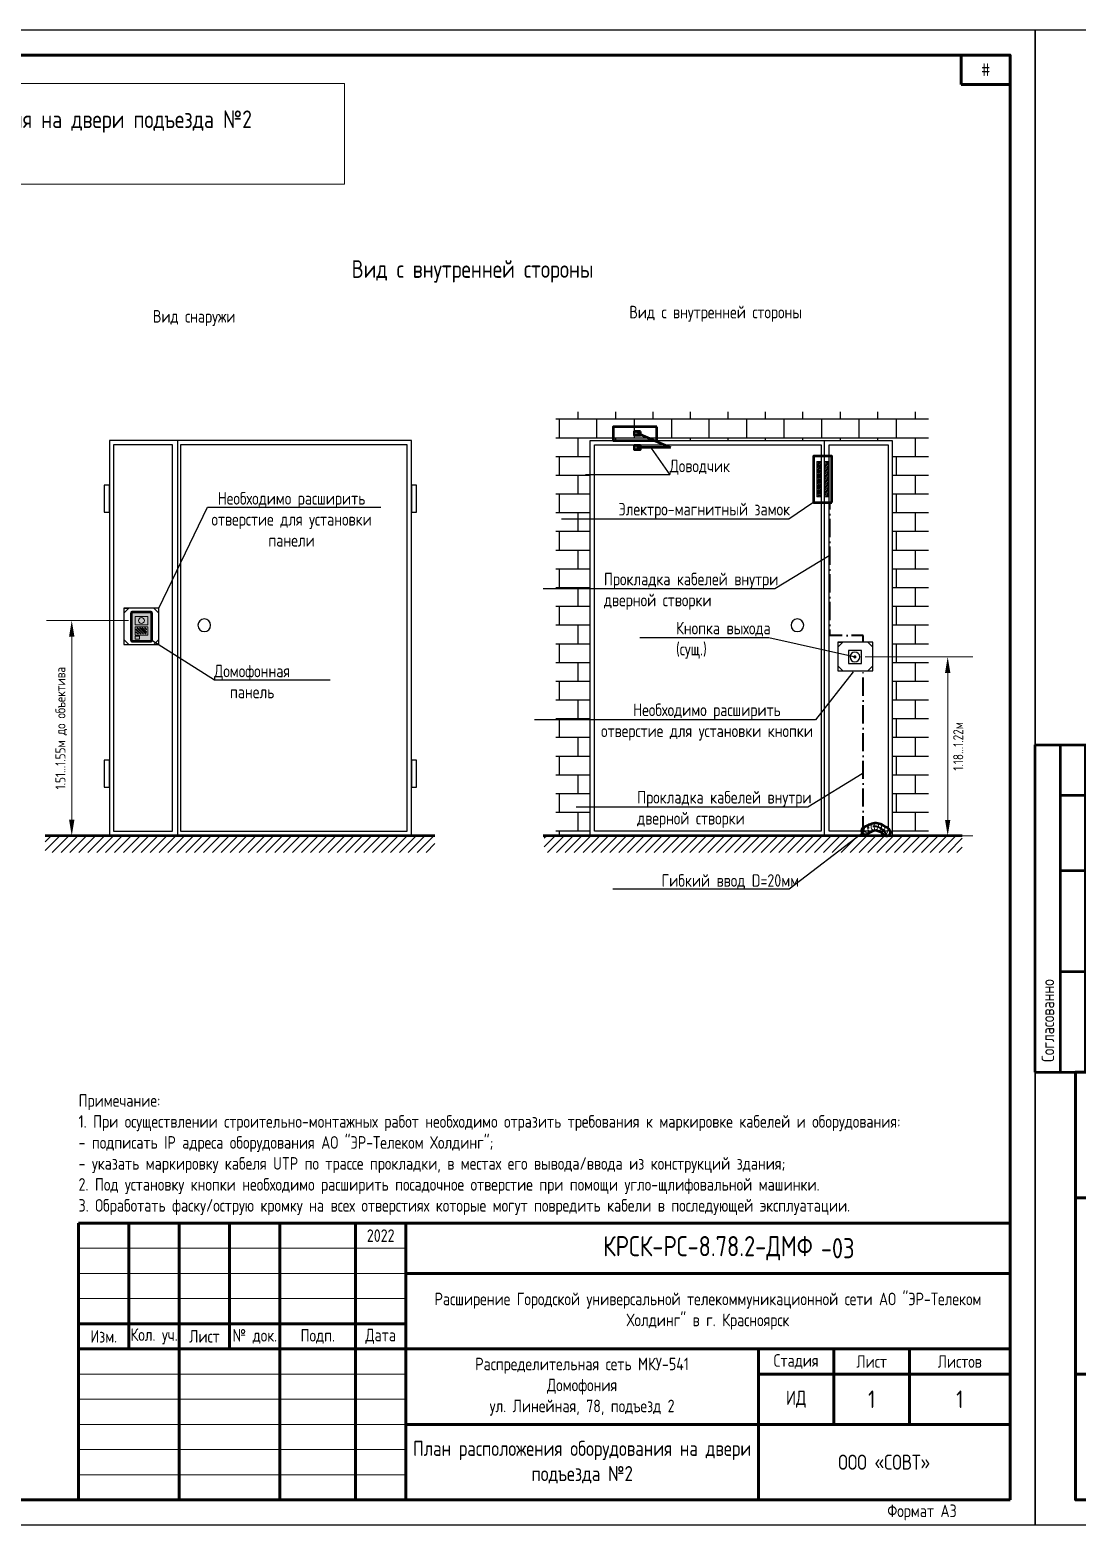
# Model space of a CAD drawing. Header units: millimetres. Extents: x -1818 to 2939, y -1518 to -220.
# Drawn here: x 1269.6 to 1477.6, y -516.9 to -219.9 of the extents above; entities that cross this region are included whole.
import ezdxf
from ezdxf import colors
from ezdxf.entities.mleader import LeaderData, LeaderLine
from ezdxf.enums import TextEntityAlignment as Align
from ezdxf.math import Vec2, Vec3

# ---------------------------------------------------------------- set-up
doc = ezdxf.new("R2010")
doc.units = ezdxf.units.MM
doc.linetypes.add('ACAD_ISO10W100', pattern=[18, 12, -3, 0, -3])
for name, color, linetype, lineweight in [('(034) Оформление_0', 7, 'Continuous', 9), ('Домофония схемы', 7, 'Continuous', 40), ('Оборудование проектир.', 7, 'Continuous', 50)]:
    doc.layers.add(name, color=color, linetype=linetype, lineweight=lineweight)
for name, color, linetype in [('_', 7, 'Continuous'), ('Выноски и подписи', 7, 'Continuous'), ('Дополнительные схемы', 7, 'Continuous'), ('Планы', 7, 'Continuous')]:
    doc.layers.add(name, color=color, linetype=linetype)
doc.layers.add('ВЭ', color=7, linetype='Continuous', plot=False)
doc.styles.get("Standard").update_dxf_attribs({"font": ''})
doc.styles.get('Standard').set_extended_font_data('GOST type A')
doc.dimstyles.get("Standard").update_dxf_attribs({"dimtxt": 2.5, "dimasz": 3, "dimexe": 5, "dimexo": 2, "dimgap": 2, "dimtad": 1, "dimdec": 1, "dimrnd": 1, "dimzin": 0, "dimdsep": 46, "dimtxsty": 'Standard', "dimcen": 2, "dimadec": 0, "dimazin": 0, "dimtfac": 1, "dimtdec": 1, "dimtofl": 0, "dimtmove": 0, "dimatfit": 3, "dimfxl": 1, "dimtolj": 1, "dimtzin": 0, "dimarcsym": 0})
pattern_1 = [(45, (0, 0), (-0.176777, 0.176777), [])]

# ---------------------------------------------------------------- blocks, each defined once
blk = doc.blocks.new('*T247')
at = {"layer": '(034) Оформление_0', "color": 0, "lineweight": 50, "transparency": 16777216}
for p, q in [((0, 0), (0, 65)), ((0, 65), (20, 65)), ((5, 0), (5, 65)), ((10, 0), (10, 65)), ((15, 0), (15, 65)), ((20, 0), (20, 65)), ((5, 55), (20, 55)), ((5, 40), (20, 40)), ((5, 20), (20, 20)), ((0, 0), (20, 0))]:
    blk.add_line(p, q, dxfattribs=at)
at = {"layer": '(034) Оформление_0', "color": 0, "transparency": 16777216, "insert": (2.5, 2), "char_height": 2.5, "width": 61, "attachment_point": 4, "rotation": 90}
blk.add_mtext('Согласованно', dxfattribs=at)
blk = doc.blocks.new('*U246')
at = {"layer": '(034) Оформление_0', "lineweight": 60}
for p, q in [((20, 65), (8, 65)), ((20, 30), (8, 30))]:
    blk.add_line(p, q, dxfattribs=at)
at = {"layer": '(034) Оформление_0'}
blk.add_lwpolyline([(420, 297), (0, 297), (0, 0), (420, 0)], close=True, dxfattribs=at)
at = {"layer": '(034) Оформление_0', "lineweight": 60}
blk.add_lwpolyline([(20, 90), (8, 90), (8, 5), (20, 5)], close=True, dxfattribs=at)
blk.add_blockref('*T247', (0, 90))
blk = doc.blocks.new('*T277')
at = {"layer": '(034) Оформление_0', "lineweight": 60, "transparency": 16777216}
for p, q in [((0, 0), (185, 0)), ((0, 0), (0, -55)), ((10, 0), (10, -25)), ((20, 0), (20, -55)), ((30, 0), (30, -25)), ((40, 0), (40, -55)), ((55, 0), (55, -55)), ((65, 0), (65, -55)), ((185, 0), (185, -55)), ((65, -10), (185, -10)), ((0, -20), (65, -20)), ((0, -25), (185, -25)), ((135, -25), (135, -55)), ((150, -25), (150, -40)), ((165, -25), (165, -40)), ((135, -30), (185, -30)), ((65, -40), (185, -40)), ((0, -55), (185, -55))]:
    blk.add_line(p, q, dxfattribs=at)
at = {"layer": '(034) Оформление_0', "transparency": 16777216}
for p, q in [((0, -5), (65, -5)), ((0, -10), (65, -10)), ((0, -15), (65, -15)), ((0, -30), (65, -30)), ((0, -35), (65, -35)), ((0, -40), (65, -40)), ((0, -45), (65, -45)), ((0, -50), (65, -50))]:
    blk.add_line(p, q, dxfattribs=at)
at = {"layer": '(034) Оформление_0', "color": 0, "lineweight": 60, "transparency": 16777216, "attachment_point": 5}
for s, insert, char_height, width in [('2022', (60, -2.5), 2.5, 10), ('{\\fGOST type A|b0|i0|c0;КРСК-РС-8.78.2-ДМФ', (125, -5), 4, 120), ('{\\fGOST type A|b0|i0|c0;Расширение Городской универсальной телекоммуникационной сети АО "ЭР-Телеком Холдинг" в г. Красноярск', (125, -17.5), 2.5, 120), ('Изм.', (5, -22.5), 2.5, 10), ('Кол. уч.', (15, -22.5), 2.5, 10), ('Лист', (25, -22.5), 2.5, 10), ('№ док.', (35, -22.5), 2.5, 10), ('Подп.', (47.5, -22.5), 2.5, 15), ('Дата', (60, -22.5), 2.5, 10), ('Стадия', (142.5, -27.5), 2.5, 15), ('Лист', (157.5, -27.5), 2.5, 15), ('Листов', (175, -27.5), 2.5, 20), ('{\\fGOST type A|b0|i0|c0;Распределительная сеть МКУ-541^JДомофония^Jул. Линейная, 78, подъезд 2', (100, -32.5), 2.5, 70), ('ИД', (142.5, -35), 2.822, 15), ('1', (157.5, -35), 3.5, 15), ('{\\fGOST type A|b0|i0|c0;ООО «СОВТ»', (160, -47.5), 3, 50)]:
    blk.add_mtext(s, dxfattribs=dict(at, insert=insert, char_height=char_height, width=width))
blk = doc.blocks.new('*U276')
blk.add_blockref('*T277', (-185, 55))
blk = doc.blocks.new('*T251')
at = {"lineweight": 60, "transparency": 16777216}
for p, q in [((0, 0), (9.69, 0)), ((0, 0), (0, -5.814)), ((9.69, 0), (9.69, -5.814)), ((0, -5.814), (9.69, -5.814))]:
    blk.add_line(p, q, dxfattribs=at)
at = {"color": 0, "transparency": 16777216, "insert": (4.845, -2.907), "char_height": 2.5, "width": 9.69, "attachment_point": 5}
blk.add_mtext('#', dxfattribs=at)
blk = doc.blocks.new('*U249')
at = {"layer": '(034) Оформление_0'}
blk.add_lwpolyline([(420, 297), (0, 297), (0, 0), (420, 0)], close=True, dxfattribs=at)
at = {"layer": '(034) Оформление_0', "lineweight": 60}
blk.add_lwpolyline([(415, 5), (415, 292), (20, 292), (20, 5)], close=True, dxfattribs=at)
for name, p in [('*T251', (405.31, 292)), ('*U276', (415, 5))]:
    blk.add_blockref(name, p)
at = {"insert": (397.5, 2.5), "char_height": 2.5, "width": 35, "attachment_point": 5}
blk.add_mtext('Формат А3', dxfattribs=at)
blk = doc.blocks.new('*D252')
at = {"layer": 'Defpoints', "color": 0, "transparency": 16777216}
for p in [(1433.48, -344.45), (1440.88, -380), (1451.88, -380)]:
    blk.add_point(p, dxfattribs=at)
at = {"layer": 'Выноски и подписи', "color": 0, "lineweight": 0, "transparency": 16777216}
for p, q in [((1435.48, -344.45), (1456.88, -344.45)), ((1451.88, -347.63), (1451.88, -376.82)), ((1442.88, -380), (1456.88, -380))]:
    blk.add_line(p, q, dxfattribs=at)
at = {"layer": 'Выноски и подписи', "color": 0, "transparency": 16777216}
for points in [[(1451.35, -347.63), (1452.41, -347.63), (1451.88, -344.45)], [(1451.35, -376.82), (1452.41, -376.82), (1451.88, -380)]]:
    blk.add_solid(points, dxfattribs=at)
at = {"layer": 'Выноски и подписи', "color": 0, "transparency": 16777216, "insert": (1453.97, -362.22), "char_height": 2, "attachment_point": 5, "rotation": 90}
blk.add_mtext('\\A1;1.18...1.22м', dxfattribs=at)
blk = doc.blocks.new('Домофония_ЭМ замок')
at = {"layer": 'Оборудование проектир.', "lineweight": 20}
h = blk.add_hatch(dxfattribs=at)
h.set_pattern_fill('ANSI31', color=256, scale=2)
h.set_pattern_definition(pattern_1)
h.paths.add_polyline_path([(8.13, 2.97), (1.08, 2.97), (1.08, 2.14), (8.13, 2.14)])
h = blk.add_hatch(dxfattribs=at)
h.set_pattern_fill('ANSI31', color=256, scale=2)
h.set_pattern_definition(pattern_1)
h.paths.add_polyline_path([(8.13, 0.64), (1.08, 0.64), (1.08, 1.46), (8.13, 1.46)])
at = {"layer": 'Оборудование проектир.', "linetype": 'Continuous', "lineweight": 20}
for p, q in [((1.08, 2.97), (8.13, 2.97)), ((1.08, 2.14), (1.08, 2.97)), ((8.13, 2.14), (1.08, 2.14)), ((8.13, 1.46), (1.08, 1.46)), ((1.08, 1.46), (1.08, 0.64)), ((1.08, 0.64), (8.13, 0.64)), ((8.13, 2.14), (8.13, 2.97)), ((8.13, 1.46), (8.13, 0.64))]:
    blk.add_line(p, q, dxfattribs=at)
at = {"layer": 'Оборудование проектир.'}
blk.add_lwpolyline([(0, 3.61), (9.2, 3.61), (9.2, 0), (0, 0)], close=True, dxfattribs=at)
at = {"layer": 'Выноски и подписи', "oblique": 15, "flags": 3}
for tag, p in [('ID', (14.02, 2.87)), ('БАЗОВАЯ_РАСЦЕНКА', (13.84, -0.5)), ('ЕД.ИЗМ', (13.62, -3.9)), ('КОЛИЧЕСТВО', (13.43, -7.19))]:
    blk.add_attdef(tag, p, '', height=2.5, dxfattribs=at)
blk = doc.blocks.new('*U102')
at = {"layer": 'Оборудование проектир.'}
for p, q in [((3.81, 1.41), (-2.7, -1.41)), ((-2.7, -1.41), (3.82, -1.41))]:
    blk.add_line(p, q, dxfattribs=at)
at = {"layer": 'Оборудование проектир.', "linetype": 'Continuous'}
blk.add_lwpolyline([(0, 2.67), (8.64, 2.67), (8.64, 0), (0, 0)], close=True, dxfattribs=at)
at = {"layer": 'Оборудование проектир.'}
for points in [[(3.22, 1.79), (4.5, 1.79), (4.5, 1.03), (3.22, 1.03)], [(3.22, -1.02), (4.5, -1.02), (4.5, -1.79), (3.22, -1.79)]]:
    blk.add_lwpolyline(points, close=True, dxfattribs=at)
at = {"layer": 'Оборудование проектир.', "lineweight": 20}
for centre in [(3.81, 1.41), (3.82, -1.41)]:
    blk.add_circle(centre, 0.163, dxfattribs=at)
at = {"layer": 'Выноски и подписи', "oblique": 15, "flags": 3}
for tag, p in [('ID', (12.18, 1.71)), ('БАЗОВАЯ_РАСЦЕНКА', (12.06, -1.52)), ('ЕД.ИЗМ', (11.9, -4.73)), ('КОЛИЧЕСТВО', (11.88, -8.09))]:
    blk.add_attdef(tag, p, '', height=2.5, dxfattribs=at)
blk = doc.blocks.new('*T266')
at = {"layer": 'Defpoints', "color": 8, "linetype": 'ByBlock', "lineweight": 0, "transparency": 16777216}
for p, q in [((0, 0), (141.44, 0)), ((0, 0), (0, -20)), ((141.44, 0), (141.44, -20)), ((0, -20), (141.44, -20))]:
    blk.add_line(p, q, dxfattribs=at)
at = {"color": 0, "transparency": 16777216, "insert": (70.72, -10), "char_height": 3.5, "width": 141.442, "attachment_point": 5}
blk.add_mtext('{\\fGOST type A|b0|i0|c0;Схема расположения оборудования на двери подъезда №2^JМ1:25', dxfattribs=at)
blk = doc.blocks.new('*D270')
at = {"layer": 'Defpoints', "color": 0, "transparency": 16777216}
for p in [(1291.19, -337.22), (1277.93, -379.99), (1277.93, -379.99)]:
    blk.add_point(p, dxfattribs=at)
at = {"layer": 'Выноски и подписи', "color": 0, "lineweight": 0, "transparency": 16777216}
for p, q in [((1289.19, -337.22), (1272.93, -337.22)), ((1277.93, -340.4), (1277.93, -376.81)), ((1275.93, -379.99), (1272.93, -379.99))]:
    blk.add_line(p, q, dxfattribs=at)
at = {"layer": 'Выноски и подписи', "color": 0, "transparency": 16777216}
for points in [[(1277.4, -340.4), (1278.46, -340.4), (1277.93, -337.22)], [(1277.4, -376.81), (1278.46, -376.81), (1277.93, -379.99)]]:
    blk.add_solid(points, dxfattribs=at)
at = {"layer": 'Выноски и подписи', "color": 0, "transparency": 16777216, "insert": (1275.84, -358.6), "char_height": 2, "attachment_point": 5, "rotation": 90}
blk.add_mtext('\\A1;1.51...1.55м до объектива', dxfattribs=at)
blk = doc.blocks.new('Домофония_Дверь Снаружи')
at = {"layer": 'Дополнительные схемы', "linetype": 'Continuous'}
blk.add_line((46.44, 78.53), (46.44, 0), dxfattribs=at)
for points in [[(0, 78.53), (59.97, 78.53), (59.97, 0), (0, 0)], [(0.85, 77.67), (45.85, 77.67), (45.85, 0.93), (0.85, 0.93)], [(47.46, 77.67), (59.14, 77.67), (59.14, 0.93), (47.46, 0.93)], [(-1.03, 69.62), (0, 69.62), (0, 64.26), (-1.03, 64.26)], [(59.97, 69.62), (61.01, 69.62), (61.01, 64.26), (59.97, 64.26)], [(-1.03, 15.02), (0, 15.02), (0, 9.66), (-1.03, 9.66)], [(59.97, 15.02), (61.01, 15.02), (61.01, 9.66), (59.97, 9.66)]]:
    blk.add_lwpolyline(points, close=True, dxfattribs=at)
blk.add_circle((41.13, 41.83), 1.25, dxfattribs=at)
blk = doc.blocks.new('Домофония_Дверь Внутри')
at = {"layer": 'Дополнительные схемы', "linetype": 'Continuous'}
blk.add_line((13.53, 78.53), (13.53, 0), dxfattribs=at)
for points in [[(59.97, 78.53), (0, 78.53), (0, 0), (59.97, 0)], [(12.52, 77.67), (0.84, 77.67), (0.84, 0.93), (12.52, 0.93)], [(59.13, 77.67), (14.13, 77.67), (14.13, 0.93), (59.13, 0.93)]]:
    blk.add_lwpolyline(points, close=True, dxfattribs=at)
blk.add_circle((18.84, 41.83), 1.25, dxfattribs=at)
blk = doc.blocks.new('*U119')
h = blk.add_hatch(color=255)
h.dxf.hatch_style = 1
edge = h.paths.add_edge_path()
edge.add_line((0.21, 5.56), (3.91, 5.56))
edge.add_arc((3.91, 5.36), 0.206, 0, 90, ccw=False)
edge.add_line((4.12, 5.36), (4.12, 0))
edge.add_arc((3.91, 0), 0.206, -90, 0, ccw=False)
edge.add_line((3.91, -0.21), (0.21, -0.21))
edge.add_arc((0.21, 0), 0.206, 180, 270, ccw=False)
edge.add_line((0, 0), (0, 5.36))
edge.add_arc((0.21, 5.36), 0.206, 90, 180, ccw=False)
h = blk.add_hatch(color=255)
h.dxf.hatch_style = 1
edge = h.paths.add_edge_path()
edge.add_line((0.21, 5.56), (3.91, 5.56))
edge.add_arc((3.91, 5.36), 0.206, 0, 90, ccw=False)
edge.add_line((4.12, 5.36), (4.12, 0))
edge.add_arc((3.91, 0), 0.206, -90, 0, ccw=False)
edge.add_line((3.91, -0.21), (0.21, -0.21))
edge.add_arc((0.21, 0), 0.206, 180, 270, ccw=False)
edge.add_line((0, 0), (0, 5.36))
edge.add_arc((0.21, 5.36), 0.206, 90, 180, ccw=False)
at = {"layer": 'Оборудование проектир.', "lineweight": 9}
for p, q in [((1.03, 2.17), (1.33, 2.47)), ((1.03, 1.66), (1.84, 2.47)), ((1.03, 1.54), (1.96, 2.47)), ((1.03, 2.05), (1.45, 2.47)), ((1.12, 1.24), (2.35, 2.47)), ((1.23, 1.24), (2.47, 2.47)), ((1.63, 1.24), (2.86, 2.47)), ((1.74, 1.24), (2.98, 2.47)), ((2.14, 1.24), (3.09, 2.19)), ((2.25, 1.24), (3.09, 2.07)), ((2.65, 1.24), (3.09, 1.68)), ((2.76, 1.24), (3.09, 1.56))]:
    blk.add_line(p, q, dxfattribs=at)
at = {"layer": 'Оборудование проектир.'}
blk.add_lwpolyline([(0.21, 5.56), (3.91, 5.56, -0.414214), (4.12, 5.36), (4.12, 0, -0.414214), (3.91, -0.21), (0.21, -0.21, -0.414214), (0, 0), (0, 5.36, -0.414214)], format="xyb", close=True, dxfattribs=at)
at = {"layer": 'Оборудование проектир.', "lineweight": 9}
for points in [[(0.82, 4.74), (3.3, 4.74), (3.3, 3.09), (0.82, 3.09)], [(0.82, 2.68), (3.3, 2.68), (3.3, 1.03), (0.82, 1.03)], [(2.47, 0.82), (3.3, 0.82), (3.3, 0.21), (2.47, 0.21)]]:
    blk.add_lwpolyline(points, close=True, dxfattribs=at)
for points in [[(1.03, 2.05), (1.03, 2.17)], [(1.03, 1.54), (1.03, 1.66)], [(1.23, 1.24), (1.12, 1.24)], [(1.33, 2.47), (1.45, 2.47)], [(1.74, 1.24), (1.63, 1.24)], [(1.84, 2.47), (1.96, 2.47)], [(2.25, 1.24), (2.14, 1.24)], [(2.35, 2.47), (2.47, 2.47)], [(2.76, 1.24), (2.65, 1.24)], [(2.86, 2.47), (2.98, 2.47)], [(3.09, 2.19), (3.09, 2.07)], [(3.09, 1.68), (3.09, 1.56)]]:
    blk.add_lwpolyline(points, dxfattribs=at)
blk.add_circle((2.06, 3.91), 0.583, dxfattribs=at)
at = {"oblique": 15, "flags": 3}
for tag, p in [('ID', (17.08, 2.75)), ('БАЗОВАЯ_РАСЦЕНКА', (17.17, -0.69)), ('ЕД.ИЗМ', (17.03, -4.14)), ('КОЛИЧЕСТВО', (16.94, -8.43))]:
    blk.add_attdef(tag, p, '', height=2.5, dxfattribs=at)
blk = doc.blocks.new('*U213')
at = {"layer": 'Оборудование проектир.'}
for centre, start, end in [((-2.22, -1.58), 108.2365, 311.6162), ((2.06, -1.83), 221.9143, 67.6649)]:
    blk.add_arc(centre, 0.743, start, end, dxfattribs=at)
at = {"layer": 'Оборудование проектир.', "lineweight": 20}
for centre, radius, start, end in [((-1.69, -1.29), 0.725, 124.1201, 292.639), ((-1, -1.02), 0.75, 121.7789, 267.3981), ((-0.17, -0.72), 0.906, 143.2711, 249.56), ((1.08, -0.77), 1.55, 152.8703, 209.6903), ((-1.17, -0.4), 1.58, 314.0467, 10.3181), ((0.13, -0.74), 0.906, 282.0565, 28.5793), ((0.92, -1.13), 0.75, 264.2522, 51.5938), ((1.57, -1.48), 0.726, 234.4509, 45.1396)]:
    blk.add_arc(centre, radius, start, end, dxfattribs=at)
at = {"layer": 'Оборудование проектир.'}
for points in [[(2.35, -1.14), (-0.04, -0.06), (-2.45, -0.87)], [(1.51, -2.32), (-0.13, -1.54), (-1.73, -2.13)]]:
    blk.add_spline(points, degree=3, dxfattribs=at)
at = {"layer": 'Выноски и подписи', "oblique": 15, "flags": 3}
for tag, p in [('ID', (10.02, 0.83)), ('БАЗОВАЯ_РАСЦЕНКА', (9.67, -2.38)), ('ЕД.ИЗМ', (9.57, -5.9)), ('КОЛИЧЕСТВО', (9.26, -9.25))]:
    blk.add_attdef(tag, p, '', height=2.5, dxfattribs=at)
blk = doc.blocks.new('Домофония_Кнопка открытия двери')
at = {"layer": 'Оборудование проектир.', "color": 0, "linetype": 'ByBlock', "lineweight": -2}
blk.add_lwpolyline([(0, 0), (0, 2.58), (2.58, 2.58), (2.58, 0)], close=True, dxfattribs=at)
at = {"layer": 'Оборудование проектир.', "color": 0, "linetype": 'ByBlock', "lineweight": -2, "const_width": 0.323}
blk.add_lwpolyline([(1.13, 1.29, 1), (1.45, 1.29, 1)], format="xyb", close=True, dxfattribs=at)
at = {"layer": 'Оборудование проектир.', "color": 0, "linetype": 'ByBlock', "lineweight": -2}
blk.add_circle((1.29, 1.29), 0.969, dxfattribs=at)
at = {"layer": 'Выноски и подписи', "color": 0, "linetype": 'ByBlock', "lineweight": -2, "oblique": 15, "flags": 3}
for tag, p in [('ID', (7.58, 8.42)), ('БАЗОВАЯ_РАСЦЕНКА', (7.33, 5.32)), ('ЕД.ИЗМ', (7.21, 2.53)), ('КОЛИЧЕСТВО', (6.92, -0.37))]:
    blk.add_attdef(tag, p, '', height=2.5, dxfattribs=at)
blk = doc.blocks.new('Домофония_Подготовка_места_установки')
at = {"color": 0, "linetype": 'ByBlock', "lineweight": -2}
for p, q in [((0, 4.7), (0, 4.7)), ((1, 5.7), (1, 5.7)), ((1, 5.7), (1, 5.7)), ((5.94, 5.7), (6.94, 5.7)), ((6.94, 5.7), (5.94, 5.7)), ((6.94, 4.7), (6.94, 4.7)), ((0, 1), (0, 1)), ((1, 0), (1, 0)), ((5.94, 0), (5.94, 0)), ((6.94, 1), (6.94, 1))]:
    blk.add_line(p, q, dxfattribs=at)
at = {"layer": '_', "color": 0, "linetype": 'ByBlock', "lineweight": -2}
for p, q in [((1, 5.7), (0, 4.7)), ((5.94, 5.7), (6.94, 4.7)), ((0, 1), (1, 0)), ((6.94, 1), (5.94, 0))]:
    blk.add_line(p, q, dxfattribs=at)
blk.add_lwpolyline([(0, 5.7), (6.94, 5.7), (6.94, 0), (0, 0)], close=True, dxfattribs=at)
at = {"layer": 'Выноски и подписи', "color": 0, "linetype": 'ByBlock', "lineweight": -2, "oblique": 15, "flags": 3}
for tag, p in [('ID', (10.4, 3.35)), ('БАЗОВАЯ_РАСЦЕНКА', (10.17, 0.12)), ('ЕД.ИЗМ', (10.11, -3.34)), ('КОЛИЧЕСТВО', (10.11, -6.78))]:
    blk.add_attdef(tag, p, '', height=2.5, dxfattribs=at)
blk = doc.blocks.new('*U228')
at = {"color": 0, "linetype": 'ByBlock', "lineweight": -2}
for p, q in [((0, 6.25), (0, 6.25)), ((1, 7.25), (1, 7.25)), ((1, 7.25), (1, 7.25)), ((5.94, 7.25), (6.94, 7.25)), ((6.94, 7.25), (5.94, 7.25)), ((6.94, 4.7), (6.94, 4.7)), ((0, 1), (0, 1)), ((1, 0), (1, 0)), ((5.94, 0), (5.94, 0)), ((6.94, 1), (6.94, 1))]:
    blk.add_line(p, q, dxfattribs=at)
at = {"layer": '_', "color": 0, "linetype": 'ByBlock', "lineweight": -2}
for p, q in [((1, 7.25), (0, 6.25)), ((5.94, 7.25), (6.94, 6.25)), ((0, 1), (1, 0)), ((6.94, 1), (5.94, 0))]:
    blk.add_line(p, q, dxfattribs=at)
blk.add_lwpolyline([(0, 7.25), (6.94, 7.25), (6.94, 0), (0, 0)], close=True, dxfattribs=at)
at = {"layer": 'Выноски и подписи', "color": 0, "linetype": 'ByBlock', "lineweight": -2, "oblique": 15, "flags": 3}
for tag, p in [('ID', (10.4, 3.35)), ('БАЗОВАЯ_РАСЦЕНКА', (10.17, 0.12)), ('ЕД.ИЗМ', (10.11, -3.34)), ('КОЛИЧЕСТВО', (10.11, -6.78))]:
    blk.add_attdef(tag, p, '', height=2.5, dxfattribs=at)
blk = doc.blocks.new('_None')

msp = doc.modelspace()

# ---------------------------------------------------------------- hatches: boundary and pattern name
at = {"layer": 'Дополнительные схемы'}
h = msp.add_hatch(dxfattribs=at)
h.set_pattern_fill('AR-B816', color=256, scale=0.46497)
h.set_pattern_definition([(0, (-2631.398, -1018.8264), (0, 3.7197593), []), (90, (-2631.398, -1018.8264), (-3.7197593, 3.7197593), [3.7197593, -3.7197593])])
edge = h.paths.add_edge_path()
edge.add_line((1440.88, -301.46), (1393.88, -301.46))
edge.add_line((1393.88, -301.46), (1385.24, -301.46))
edge.add_line((1385.24, -301.46), (1380.9, -301.46))
edge.add_line((1380.9, -301.46), (1380.9, -379.99))
edge.add_line((1380.9, -379.99), (1374.05, -379.99))
edge.add_line((1374.05, -379.99), (1374.05, -295.79))
edge.add_line((1374.05, -295.79), (1448.06, -295.79))
edge.add_line((1448.06, -295.79), (1448.06, -379.99))
edge.add_line((1448.06, -379.99), (1442.04, -379.99))
edge.add_arc((1441.94, -379.54), 0.46, 282.9469, 617.0531)
edge.add_line((1441.83, -379.99), (1440.88, -379.99))
edge.add_line((1440.88, -379.99), (1440.88, -305.28))
edge.add_line((1440.88, -305.28), (1440.88, -304.73))
edge.add_line((1440.88, -304.73), (1440.88, -301.46))
edge = h.paths.add_edge_path(flags=16)
edge.add_arc((1444.78, -306.07), 0.761, -40.3291, 226.1974, ccw=False)
edge.add_arc((1444.79, -306.29), 0.631, 334.4887, 571.3796)
edge = h.paths.add_edge_path(flags=16)
edge.add_arc((1442.22, -305.92), 0.296, 332.8134, 603.3533)
edge.add_arc((1442.2, -305.85), 0.353, -35.7979, 251.9646, ccw=False)
at = {"layer": 'Планы'}
h = msp.add_hatch(dxfattribs=at)
h.set_pattern_fill('ANSI31', color=256, scale=10)
h.set_pattern_definition([(45, (-8241.5625, -1572.7221), (-0.88388348, 0.88388348), [])])
h.paths.add_polyline_path([(1272.65, -379.99), (1350.04, -379.99), (1350.04, -383.3), (1272.65, -383.3)])
h = msp.add_hatch(dxfattribs=at)
h.set_pattern_fill('ANSI31', color=256, scale=10)
h.set_pattern_definition([(45, (-8144.9693, -1572.7221), (-0.88388348, 0.88388348), [])])
h.paths.add_polyline_path([(1371.75, -379.99), (1454.78, -379.99), (1454.78, -383.3), (1371.75, -383.3)])

# ---------------------------------------------------------------- linework, layer by layer
at = {"linetype": 'Continuous', "lineweight": 0}
msp.add_lwpolyline([(1399.52, -301.46), (1440.88, -301.46), (1440.88, -305.2)], dxfattribs=at)
at = {"layer": '_', "lineweight": 0}
for p, q in [((1435.38, -380), (1442.36, -380)), ((1438.87, -380), (1435.38, -380)), ((1442.36, -380), (1438.87, -380)), ((1438.87, -380), (1438.87, -380)), ((1440.88, -379.99), (1445.53, -379.99)), ((1443.2, -379.99), (1440.88, -379.99)), ((1445.53, -379.99), (1443.2, -379.99)), ((1443.2, -379.99), (1443.2, -379.99))]:
    msp.add_line(p, q, dxfattribs=at)
at = {"layer": 'ВЭ'}
for points in [[(1049.28, -219.91), (1469.28, -219.91), (1469.28, -516.91), (1049.28, -516.91)], [(1469.28, -219.91), (1889.28, -219.91), (1889.28, -516.91), (1469.28, -516.91)]]:
    msp.add_lwpolyline(points, close=True, dxfattribs=at)
at = {"layer": 'Домофония схемы', "color": 3, "linetype": 'ACAD_ISO10W100', "ltscale": 0.3, "flags": 128}
msp.add_lwpolyline([(1435.08, -341.55), (1435.08, -340.23), (1428.49, -340.23), (1428.49, -313.76)], dxfattribs=at)
msp.add_lwpolyline([(1439.8, -379.99, 0.616928), (1435.07, -379.25), (1435.08, -347.25)], format="xyb", dxfattribs=at)
at = {"layer": 'Дополнительные схемы', "lineweight": 50, "flags": 128}
for points in [[(1350.04, -379.99), (1272.65, -379.99)], [(1454.78, -379.99), (1371.57, -379.99)]]:
    msp.add_lwpolyline(points, dxfattribs=at)

# ---------------------------------------------------------------- block references
at = {"layer": '(034) Оформление_0'}
for name, p in [('*U249', (1049.28, -516.91)), ('*U246', (1469.28, -516.91))]:
    msp.add_blockref(name, p, dxfattribs=at)
for name, p in [('*T266', (1190.65, -230.57)), ('*U213', (1437.73, -377.42))]:
    msp.add_blockref(name, p)
at = {"xscale": -1.00025444196032, "yscale": 1.00025444196032, "zscale": 1.00025444196032}
msp.add_blockref('*U102', (1394.1, -301.45), dxfattribs=at)
at = {"xscale": -1.00025444196032, "yscale": 1.00025444196032, "zscale": 1.00025444196032, "rotation": 270}
msp.add_blockref('Домофония_ЭМ замок', (1425.24, -313.76), dxfattribs=at)
at = {"xscale": -1}
for name, p in [('*U228', (1295.23, -341.99)), ('*U119', (1293.83, -341.14)), ('Домофония_Подготовка_места_установки', (1437.03, -347.25)), ('Домофония_Кнопка открытия двери', (1434.74, -345.74))]:
    msp.add_blockref(name, p, dxfattribs=at)
at = {"layer": 'Дополнительные схемы', "xscale": -1}
for name, p in [('Домофония_Дверь Снаружи', (1345.37, -379.99)), ('Домофония_Дверь Внутри', (1440.88, -379.99))]:
    msp.add_blockref(name, p, dxfattribs=at)

# ---------------------------------------------------------------- texts
at = {"layer": '(034) Оформление_0'}
msp.add_text('Вид с внутренней стороны', height=3.5, dxfattribs=at).set_placement((1357.52, -269.16), align=Align.CENTER)
for s, insert, char_height, width, attachment_point in [('Примечание: \\P1. При осуществлении строительно-монтажных работ необходимо отразить требования к маркировке кабелей и оборудования: \\P- подписать IP адреса оборудования АО "ЭР-Телеком Холдинг"; \\P- указать маркировку кабеля UTP по трассе прокладки, в местах его вывода/ввода из конструкций здания; \\P2. Под установку кнопки необходимо расширить посадочное отверстие при помощи угло-щлифовальной машинки.\\P3. Обработать фаску/острую кромку на всех отверстиях которые могут повредить кабели в последующей эксплуатации.', (1279.28, -455.33), 2.5, 171.8584, 7), ('-03', (1426.7, -461.91), 4, 47.8627, 4), ('1', (1454.28, -491.91), 3.5, 20, 5), ('{\\C0;План расположения оборудования на двери подъезда №2}', (1379.28, -504.41), 3, 70, 5)]:
    msp.add_mtext(s, dxfattribs=dict(at, insert=insert, char_height=char_height, width=width, attachment_point=attachment_point))
at = {"layer": 'Выноски и подписи'}
for s, p in [('Вид снаружи', (1294.04, -278.05)), ('Вид с внутренней стороны', (1388.65, -277.21))]:
    msp.add_text(s, height=2.5, dxfattribs=at).set_placement(p)

# ---------------------------------------------------------------- dimensions: what is measured, and where the dimension line sits
for base, p1, p2, text, override, picture, middle in [((1277.93, -379.99), (1291.19, -337.22), (1277.93, -379.99), '1.51...1.55м до объектива', {"dimtxt": 2, "dimasz": 3.18, "dimgap": 1.09, "dimtad": 2, "dimjust": 0, "dimtih": 0, "dimtoh": 0, "dimdsep": 0, "dimtxsty": 'Standard', "dimatfit": 3, "dimlwd": 0, "dimlwe": 0}, '*D270', (1275.84, -358.6)), ((1451.88, -380), (1433.48, -344.45), (1440.88, -380), '1.18...1.22м', {"dimtxt": 2, "dimasz": 3.18, "dimgap": 1.09, "dimtad": 2, "dimtih": 0, "dimtoh": 0, "dimdsep": 0, "dimtxsty": 'Standard', "dimatfit": 3, "dimlwd": 0, "dimlwe": 0}, '*D252', (1453.97, -362.22))]:
    dim = msp.add_linear_dim(base=base, p1=p1, p2=p2, angle=90, text=text, dimstyle='Standard', override=override, dxfattribs=at)
    dim.commit()
    dim.dimension.update_dxf_attribs({"geometry": picture, "text_midpoint": middle})

# ---------------------------------------------------------------- leaders
at = {"layer": 'Выноски и подписи', "ltscale": 5}
ml = msp.add_multileader_mtext('Standard', dxfattribs=at)
ml.set_content('Доводчик', color=256)
ml.set_leader_properties()
ml.build(insert=Vec2(0, 0))
ml.multileader.update_dxf_attribs({"text_left_attachment_type": 6, "text_right_attachment_type": 6, "dogleg_length": 0, "arrow_head_size": 0.18})
ctx = ml.context
ctx.base_point, ctx.char_height, ctx.arrow_head_size, ctx.landing_gap_size, ctx.plane_origin = Vec3(1396.67, -308.26), 2.5, 0.18, 0, Vec3(1397.11, -300.52)
ctx.left_attachment, ctx.right_attachment = 6, 6
notes = []
notes.append((ctx, [(1, (1, 1, 0), (1396.67, -308.26), (1, 0), 0, [(0, [(1392.89, -302.86)], 0, [])])]))
ctx.mtext.insert, ctx.mtext.defined_height, ctx.mtext.flow_direction = Vec3(1396.67, -305.26), 5.67, 5
at = {"layer": 'Выноски и подписи'}
ml = msp.add_multileader_mtext('Standard', dxfattribs=at)
ml.set_content('Необходимо расширить отверстие для установки панели', color=256)
ml.set_leader_properties()
ml.set_arrow_properties(name='NONE')
ml.build(insert=Vec2(0, 0))
ml.multileader.update_dxf_attribs({"text_left_attachment_type": 6, "text_right_attachment_type": 6, "dogleg_length": 0, "arrow_head_size": 0.18})
ctx = ml.context
ctx.base_point, ctx.char_height, ctx.arrow_head_size, ctx.landing_gap_size, ctx.plane_origin = Vec3(1304.88, -314.71), 2.5, 0.18, 0, Vec3(1303.61, -317.87)
ctx.left_attachment, ctx.right_attachment, ctx.text_align_type = 6, 6, 1
notes.append((ctx, [(0, (1, 1, 0), (1304.88, -314.71), (1, 0), 0, [(0, [(1295.23, -334.74)], 0, [])])]))
ctx.mtext.insert, ctx.mtext.width, ctx.mtext.defined_height, ctx.mtext.alignment, ctx.mtext.flow_direction = Vec3(1321.58, -311.71), 34.0886, 11.09, 2, 5
at = {"layer": 'Выноски и подписи', "ltscale": 5}
ml = msp.add_multileader_mtext('Standard', dxfattribs=at)
ml.set_content('Электро-магнитный замок', color=256)
ml.set_leader_properties()
ml.build(insert=Vec2(0, 0))
ml.multileader.update_dxf_attribs({"text_left_attachment_type": 6, "text_right_attachment_type": 6, "dogleg_length": 0, "arrow_head_size": 0.18})
ctx = ml.context
ctx.base_point, ctx.char_height, ctx.arrow_head_size, ctx.landing_gap_size, ctx.plane_origin = Vec3(1386.5, -317.07), 2.5, 0.18, 0, Vec3(1426.89, -311.26)
ctx.left_attachment, ctx.right_attachment = 6, 6
notes.append((ctx, [(0, (1, 1, 0), (1420.34, -317.07), (-1, 0), 0, [(0, [(1425.24, -313.76)], 0, [])])]))
ctx.mtext.insert, ctx.mtext.defined_height, ctx.mtext.flow_direction = Vec3(1386.5, -313.86), 0.896, 5
ml = msp.add_multileader_mtext('Standard', dxfattribs=at)
ml.set_content('Прокладка кабелей внутри\\Pдверной створки', color=256)
ml.set_leader_properties()
ml.build(insert=Vec2(0, 0))
ml.multileader.update_dxf_attribs({"text_left_attachment_type": 6, "text_right_attachment_type": 6, "dogleg_length": 0, "arrow_head_size": 0.18})
ctx = ml.context
ctx.base_point, ctx.char_height, ctx.arrow_head_size, ctx.landing_gap_size, ctx.plane_origin = Vec3(1383.61, -330.95), 2.5, 0.18, 0, Vec3(1437.31, -305.09)
ctx.left_attachment, ctx.right_attachment = 6, 6
notes.append((ctx, [(1, (1, 1, 0), (1417.54, -330.95), (-1, 0), 0, [(0, [(1428.49, -324.26)], 0, [])])]))
ctx.mtext.insert, ctx.mtext.defined_height, ctx.mtext.flow_direction = Vec3(1383.61, -327.74), 19.36, 5
ml = msp.add_multileader_mtext('Standard', dxfattribs=at)
ml.set_content('Кнопка выхода\\P(сущ.)', color=256)
ml.set_leader_properties()
ml.build(insert=Vec2(0, 0))
ml.multileader.update_dxf_attribs({"text_left_attachment_type": 6, "text_right_attachment_type": 6, "dogleg_length": 0, "arrow_head_size": 0.18})
ctx = ml.context
ctx.base_point, ctx.char_height, ctx.arrow_head_size, ctx.landing_gap_size, ctx.plane_origin = Vec3(1397.93, -340.69), 2.5, 0.18, 0, Vec3(1458.97, -354.91)
ctx.left_attachment, ctx.right_attachment = 6, 6
notes.append((ctx, [(1, (1, 1, 0), (1416.33, -340.69), (-1, 0), 0, [(0, [(1433.45, -344.45)], 0, [])])]))
ctx.mtext.insert, ctx.mtext.flow_direction = Vec3(1397.93, -337.48), 5
ml = msp.add_multileader_mtext('Standard', dxfattribs=at)
ml.set_content('Домофонная \\Pпанель', color=256)
ml.set_leader_properties()
ml.set_arrow_properties(name='NONE')
ml.build(insert=Vec2(0, 0))
ml.multileader.update_dxf_attribs({"text_left_attachment_type": 6, "text_right_attachment_type": 6, "dogleg_length": 0, "arrow_head_size": 0.18})
ctx = ml.context
ctx.base_point, ctx.char_height, ctx.arrow_head_size, ctx.landing_gap_size, ctx.plane_origin = Vec3(1306.25, -349), 2.5, 0.18, 0, Vec3(1360.46, -355.16)
ctx.left_attachment, ctx.right_attachment, ctx.text_align_type = 6, 6, 1
notes.append((ctx, [(0, (1, 1, 0), (1306.25, -349), (1, 0), 0, [(0, [(1293.83, -341.14)], 0, [])])]))
ctx.mtext.insert, ctx.mtext.alignment, ctx.mtext.flow_direction = Vec3(1313.75, -346), 2, 5
ml = msp.add_multileader_mtext('Standard', dxfattribs=at)
ml.set_content('Необходимо расширить \\Pотверстие для установки кнопки', color=256)
ml.set_leader_properties()
ml.build(insert=Vec2(0, 0))
ml.multileader.update_dxf_attribs({"text_left_attachment_type": 6, "text_right_attachment_type": 6, "dogleg_length": 0, "arrow_head_size": 0.18})
ctx = ml.context
ctx.base_point, ctx.char_height, ctx.arrow_head_size, ctx.landing_gap_size, ctx.plane_origin = Vec3(1382.56, -356.93), 2.5, 0.18, 0, Vec3(1441.6, -330.37)
ctx.left_attachment, ctx.right_attachment, ctx.text_align_type = 6, 6, 1
notes.append((ctx, [(1, (1, 1, 0), (1425.6, -356.93), (-1, 0), 0, [(0, [(1433.22, -347.25)], 0, [])])]))
ctx.mtext.insert, ctx.mtext.defined_height, ctx.mtext.alignment, ctx.mtext.flow_direction = Vec3(1404.08, -353.72), 19.36, 2, 5
ml = msp.add_multileader_mtext('Standard', dxfattribs=at)
ml.set_content('Прокладка кабелей внутри\\Pдверной створки', color=256)
ml.set_leader_properties()
ml.build(insert=Vec2(0, 0))
ml.multileader.update_dxf_attribs({"text_left_attachment_type": 6, "text_right_attachment_type": 6, "dogleg_length": 0, "arrow_head_size": 0.18})
ctx = ml.context
ctx.base_point, ctx.char_height, ctx.arrow_head_size, ctx.landing_gap_size, ctx.plane_origin = Vec3(1390.21, -374.29), 2.5, 0.18, 0, Vec3(1443.9, -348.43)
ctx.left_attachment, ctx.right_attachment = 6, 6
notes.append((ctx, [(1, (1, 1, 0), (1424.14, -374.29), (-1, 0), 0, [(0, [(1435.08, -367.6)], 0, [])])]))
ctx.mtext.insert, ctx.mtext.defined_height, ctx.mtext.flow_direction = Vec3(1390.21, -371.08), 19.36, 5
ml = msp.add_multileader_mtext('Standard', dxfattribs=at)
ml.set_content('Гибкий ввод D=20мм', color=256)
ml.set_leader_properties()
ml.build(insert=Vec2(0, 0))
ml.multileader.update_dxf_attribs({"text_left_attachment_type": 6, "text_right_attachment_type": 6, "dogleg_length": 0, "arrow_head_size": 0.18})
ctx = ml.context
ctx.base_point, ctx.char_height, ctx.arrow_head_size, ctx.landing_gap_size, ctx.plane_origin = Vec3(1395.06, -390.61), 2.5, 0.18, 0, Vec3(1426.86, -382.86)
ctx.left_attachment, ctx.right_attachment = 6, 6
notes.append((ctx, [(0, (1, 1, 0), (1420.42, -390.61), (-1, 0), 0, [(0, [(1434.94, -379.47)], 0, [])])]))
ctx.mtext.insert, ctx.mtext.defined_height, ctx.mtext.flow_direction = Vec3(1395.06, -387.61), 2.3, 5
for ctx, leaders in notes:
    for number, flags, end, landing, length, lines in leaders:
        leader = LeaderData()
        leader.index, (leader.has_last_leader_line, leader.has_dogleg_vector, leader.attachment_direction) = number, flags
        leader.last_leader_point, leader.dogleg_vector, leader.dogleg_length = Vec3(end), Vec3(landing), length
        for number, points, colour, breaks in lines:
            line = LeaderLine()
            line.index, line.vertices, line.color, line.breaks = number, Vec3.list(points), colors.encode_raw_color(colour), breaks
            leader.lines.append(line)
        ctx.leaders.append(leader)

doc.saveas('drawing.dxf')
